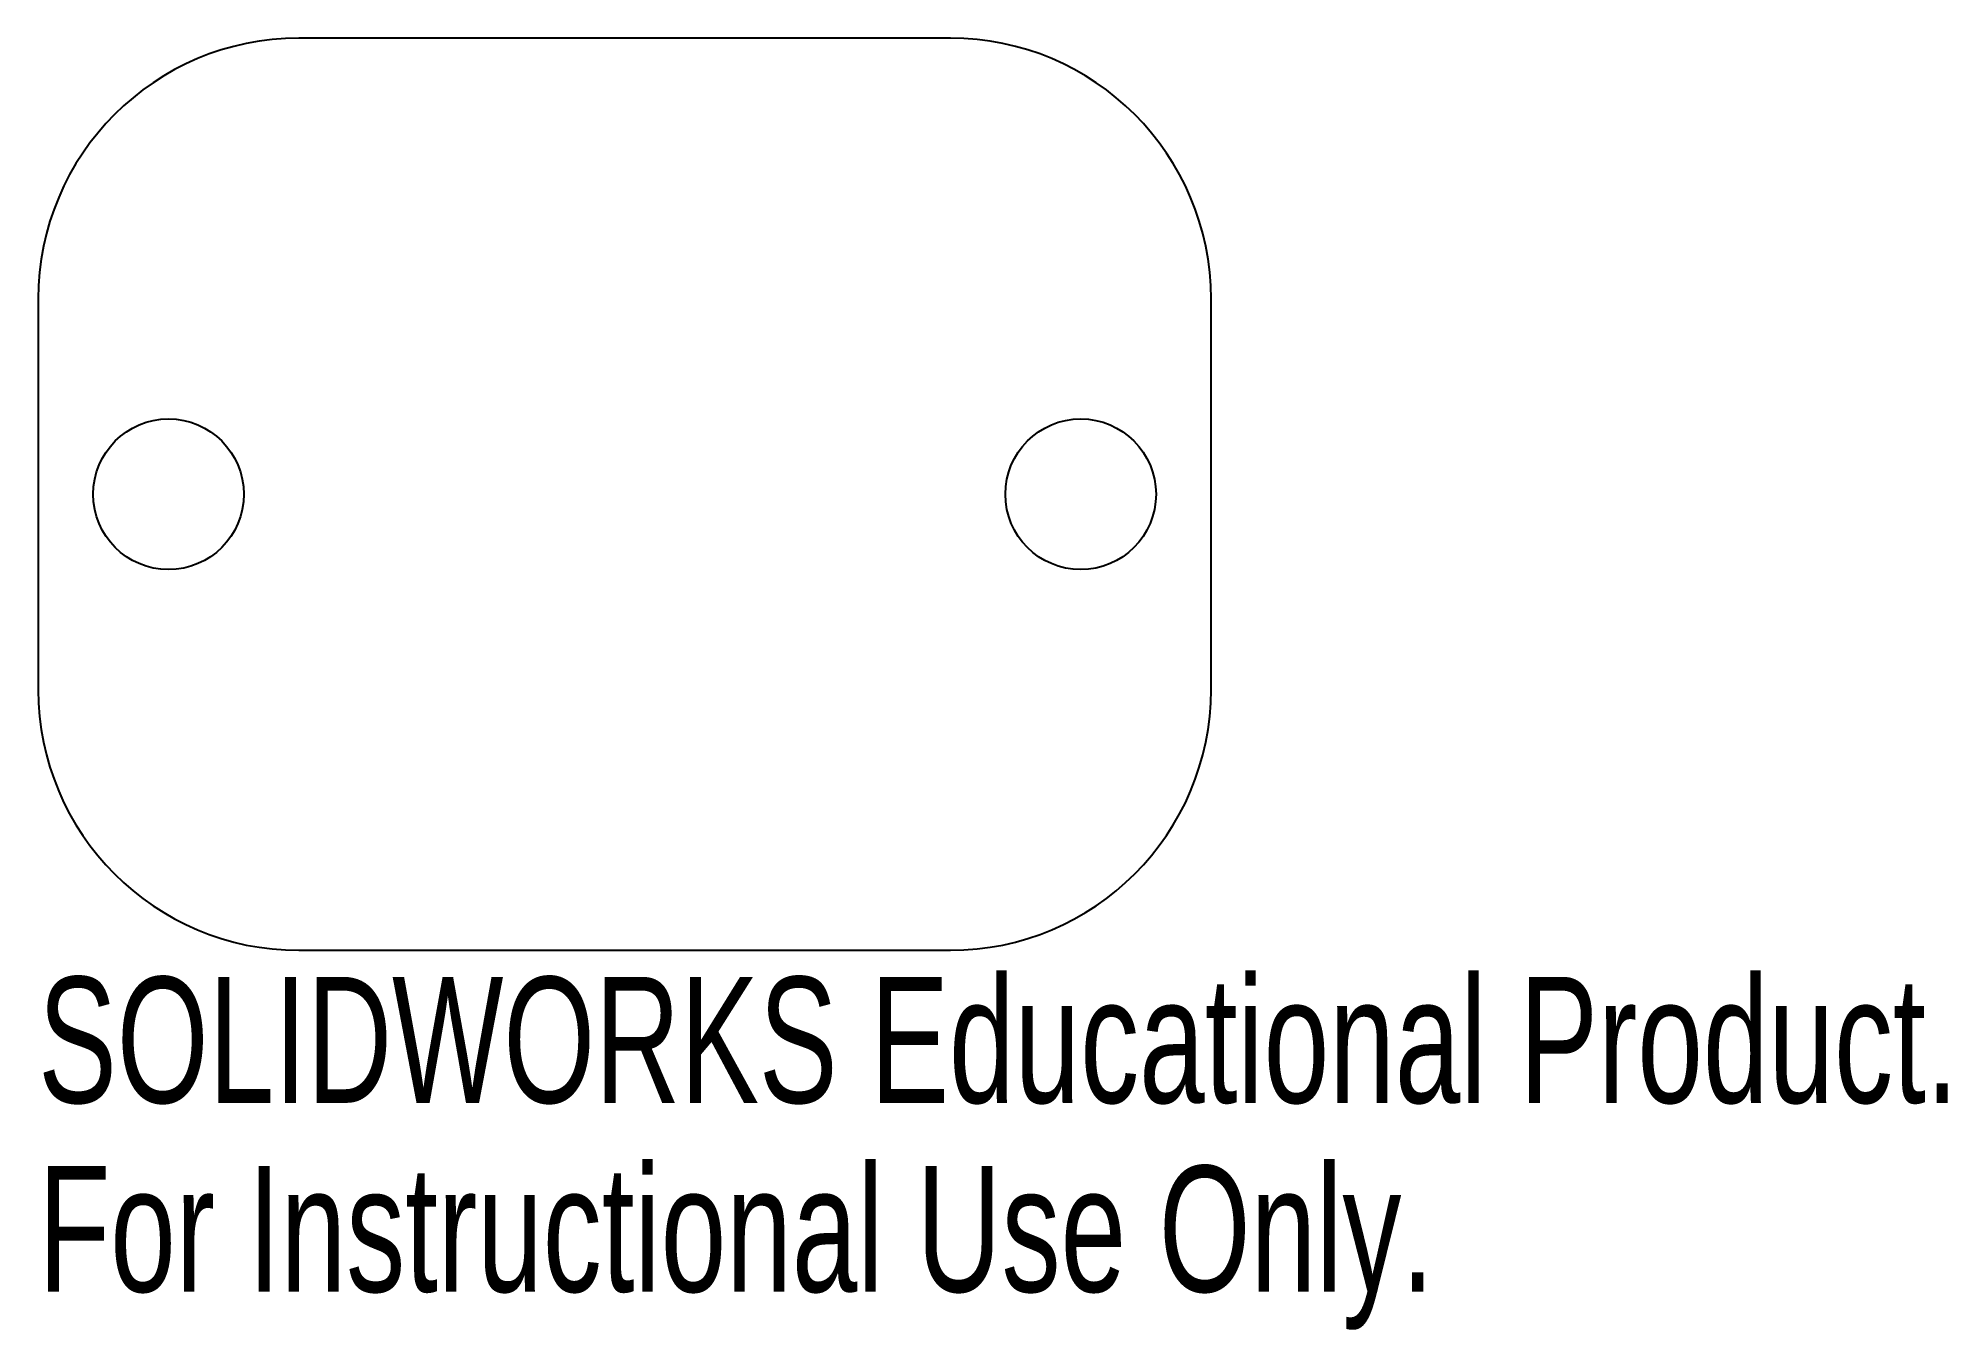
# Model space of a CAD drawing. Header units: millimetres. Extents: x -144.4 to -71.1, y -5.9 to 43.7.
import ezdxf

# ---------------------------------------------------------------- set-up
doc = ezdxf.new("R2010")
doc.units = ezdxf.units.MM
doc.styles.add('SLDTEXTSTYLE0', font='TXT', dxfattribs={"width": 0.7})

msp = doc.modelspace()

# ---------------------------------------------------------------- linework, layer by layer
at = {"color": 7, "linetype": 'Continuous', "lineweight": 25}
for p, q in [((-109.401, 43.702), (-134.401, 43.702)), ((-144.401, 33.702), (-144.401, 18.702)), ((-99.401, 18.702), (-99.401, 33.702)), ((-134.401, 8.702), (-109.401, 8.702))]:
    msp.add_line(p, q, dxfattribs=at)
for centre in [(-139.401, 26.202), (-104.401, 26.202)]:
    msp.add_circle(centre, 2.89, dxfattribs=at)
for centre, start, end in [((-134.401, 33.702), 90, 180), ((-109.401, 33.702), 0, 90), ((-134.401, 18.702), 180, 270), ((-109.401, 18.702), 270, 0)]:
    msp.add_arc(centre, 10, start, end, dxfattribs=at)

# ---------------------------------------------------------------- texts
at = {"color": 7, "linetype": 'Continuous', "char_height": 4.83362, "attachment_point": 1, "style": 'SLDTEXTSTYLE0'}
for s, insert in [('SOLIDWORKS Educational Product.', (-144.401, 7.682)), ('For Instructional Use Only.', (-144.401, 0.432))]:
    msp.add_mtext(s, dxfattribs=dict(at, insert=insert))

doc.saveas('drawing.dxf')
